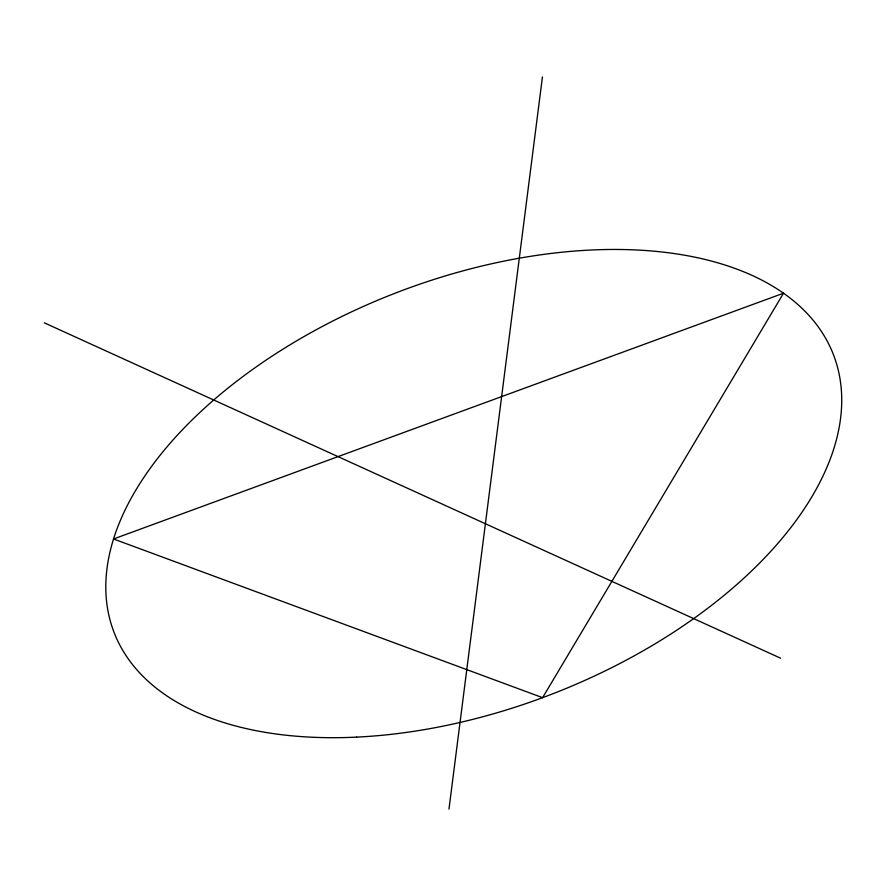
<?xml version="1.0" encoding="UTF-8"?>
<svg xmlns="http://www.w3.org/2000/svg" width="886" height="886" viewBox="0 0 886 886"><rect width="100%" height="100%" fill="white"/><g stroke="black" fill="none" stroke-linecap="round" stroke-linejoin="round"><path stroke-width="1.33" d="M448.98 809.073L542.442 76.927M44.3 322.825L780.566 658.187M783.512 293.2L542.597 697.67L113.541 538.976L783.512 293.2M356.726 737.119A385.565 215.254 -21.1 0 0 834.402 357.246A385.565 215.254 -21.1 0 0 230.15 386.374A385.565 215.254 -21.1 0 0 356.726 737.119"/></g></svg>
